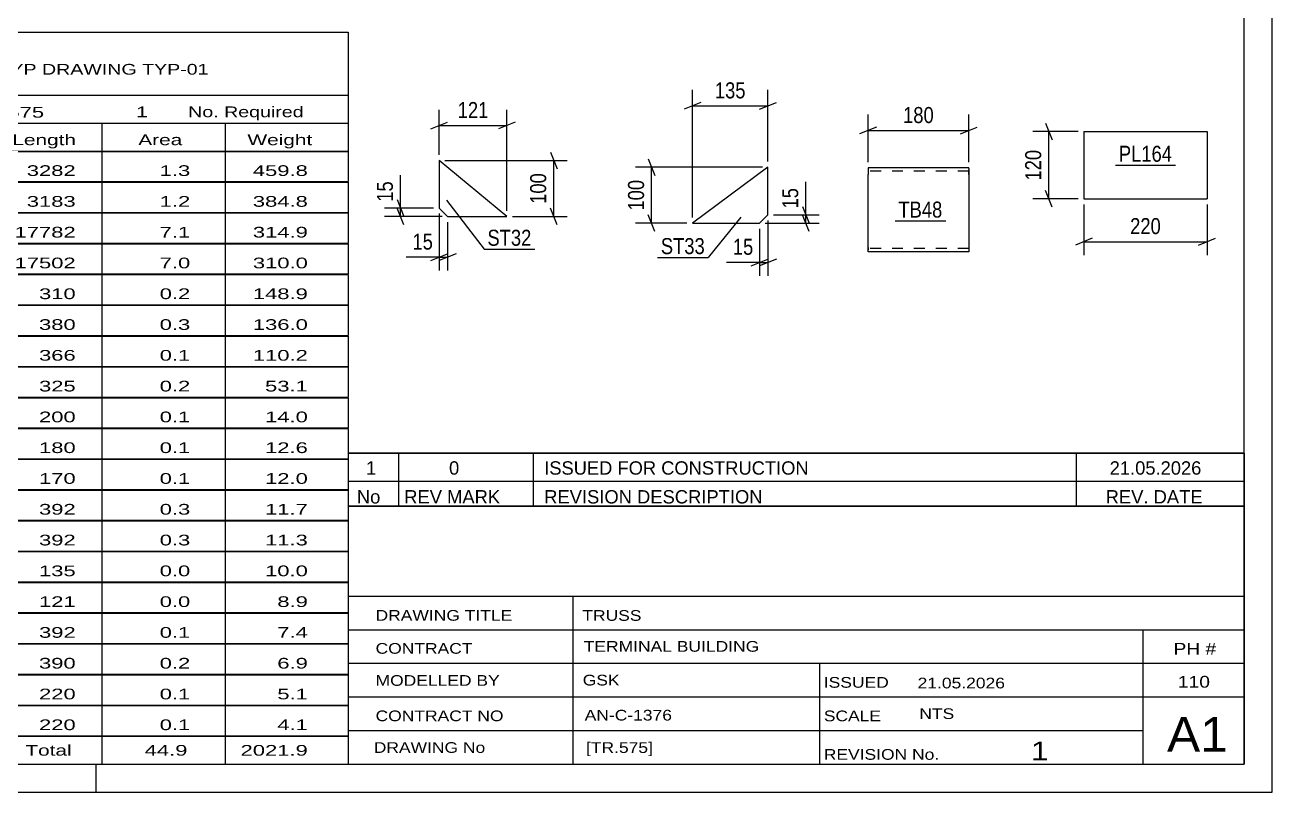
# Model space of a CAD drawing. Header units: millimetres. Extents: x 0 to 841, y 0 to 594.
# Drawn here: x 618.3 to 841, y 0 to 137 of the extents above; entities that cross this region are included whole.
import ezdxf

# ---------------------------------------------------------------- set-up
doc = ezdxf.new("R2010")
doc.units = ezdxf.units.MM
doc.linetypes.add('DXK_LINE_DOT2', pattern=[3.9198, 1.9599, -1.9599])
doc.styles.add('Arial Narrow', font='ARIALN.TTF', dxfattribs={"height": 0.2})

# ---------------------------------------------------------------- blocks, each defined once
blk = doc.blocks.new('Unknown-122570622-1133')
at = {"color": 5, "linetype": 'Continuous'}
for p, q in [((841, 0), (841, 594)), ((836, 5), (836, 589)), ((5, 5), (836, 5)), ((631, 0), (631, 5)), ((0, 0), (841, 0))]:
    blk.add_line(p, q, dxfattribs=at)
blk = doc.blocks.new('Part-122570622-8114 - 8108')
at = {"color": 2, "linetype": 'Continuous'}
for p, q in [((704.34, 102.83), (692.25, 112.83)), ((692.25, 112.83), (692.25, 104.33)), ((692.25, 104.33), (693.75, 102.83)), ((693.75, 102.83), (704.34, 102.83))]:
    blk.add_line(p, q, dxfattribs=at)
blk = doc.blocks.new('Part-122570622-8170 - 8164')
at = {"color": 2, "linetype": 'Continuous'}
for p, q in [((750.97, 111.62), (737.47, 101.62)), ((750.97, 103.12), (750.97, 111.62)), ((749.47, 101.62), (750.97, 103.12)), ((737.47, 101.62), (749.47, 101.62))]:
    blk.add_line(p, q, dxfattribs=at)
blk = doc.blocks.new('Part-122570622-8253 - 8249')
at = {"color": 2, "linetype": 'Continuous'}
for p, q in [((768.84, 111.51), (768.84, 110.31)), ((786.84, 111.51), (768.84, 111.51)), ((786.84, 111.42), (786.84, 111.51)), ((786.84, 111.42), (786.84, 110.31)), ((768.84, 97.25), (768.84, 110.31)), ((786.84, 110.31), (786.84, 96.51)), ((768.84, 96.6), (768.84, 97.25)), ((768.84, 96.51), (768.84, 96.6)), ((786.84, 96.51), (768.84, 96.51))]:
    blk.add_line(p, q, dxfattribs=at)
at = {"color": 7, "linetype": 'DXK_LINE_DOT2'}
for p, q in [((786.84, 110.91), (768.84, 110.91)), ((786.84, 110.31), (786.84, 111.16)), ((768.84, 97.25), (768.84, 96.86)), ((768.84, 97.11), (768.84, 97.15)), ((786.84, 97.11), (768.84, 97.11)), ((786.84, 97.11), (786.84, 97.15))]:
    blk.add_line(p, q, dxfattribs=at)
blk = doc.blocks.new('Part-122570622-19716 - 19715')
at = {"color": 2, "linetype": 'Continuous'}
for p, q in [((807.39, 117.99), (807.39, 105.99)), ((807.39, 117.99), (829.39, 117.99)), ((829.39, 117.99), (829.39, 105.99)), ((807.39, 105.99), (829.39, 105.99))]:
    blk.add_line(p, q, dxfattribs=at)
blk = doc.blocks.new('StraightDimension-122570622-8116 - 8108')
at = {"color": 7, "linetype": 'Continuous'}
for p, q in [((712.1, 114.33), (713.3, 111.33)), ((693.25, 112.83), (715.1, 112.83)), ((712.7, 102.83), (712.7, 112.83)), ((705.34, 102.83), (715.1, 102.83)), ((713.3, 101.33), (712.1, 104.33))]:
    blk.add_line(p, q, dxfattribs=at)
at = {"color": 0}
blk.add_wipeout([(711.95, 111.17), (707.75, 111.17), (707.75, 104.48), (711.95, 104.48)], dxfattribs=at)
at = {"color": 3, "style": 'Arial Narrow'}
blk.add_text('100', height=2.863, rotation=90.0002, dxfattribs=at).set_placement((711.35, 105.08))
blk = doc.blocks.new('StraightDimension-122570622-8128 - 8108')
at = {"color": 7, "linetype": 'Continuous'}
for p, q in [((684.73, 105.83), (685.93, 102.83)), ((691.25, 104.33), (682.48, 104.33)), ((692.75, 102.83), (682.48, 102.83)), ((685.93, 101.33), (684.73, 104.33)), ((685.33, 102.83), (685.33, 104.33))]:
    blk.add_line(p, q, dxfattribs=at)
at = {"color": 0}
blk.add_wipeout([(684.58, 109.71), (680.38, 109.71), (680.38, 104.85), (684.58, 104.85)], dxfattribs=at)
at = {"color": 7, "linetype": 'Continuous'}
blk.add_line((685.33, 104.33), (685.33, 110.23), dxfattribs=at)
blk.add_line((685.33, 104.33), (685.33, 110.23), dxfattribs=at)
at = {"color": 3, "style": 'Arial Narrow'}
blk.add_text('15', height=2.863, rotation=90.0002, dxfattribs=at).set_placement((683.98, 105.45))
blk = doc.blocks.new('StraightDimension-122570622-8139 - 8108')
at = {"color": 7, "linetype": 'Continuous'}
for p, q in [((692.25, 113.83), (692.25, 121.9)), ((704.34, 103.83), (704.34, 121.9)), ((690.75, 118.45), (693.75, 119.65)), ((692.25, 119.05), (704.34, 119.05)), ((705.84, 119.65), (702.84, 118.45))]:
    blk.add_line(p, q, dxfattribs=at)
at = {"color": 0}
blk.add_wipeout([(701.63, 119.8), (701.63, 124), (694.95, 124), (694.95, 119.8)], dxfattribs=at)
at = {"color": 3, "style": 'Arial Narrow'}
blk.add_text('121', height=2.863, dxfattribs=at).set_placement((695.55, 120.4))
blk = doc.blocks.new('StraightDimension-122570622-8149 - 8108')
at = {"color": 7, "linetype": 'Continuous'}
for p, q in [((692.25, 103.33), (692.25, 93.15)), ((693.75, 101.83), (693.75, 93.15)), ((690.75, 94.95), (693.75, 96.15)), ((695.25, 96.15), (692.25, 94.95)), ((692.25, 95.55), (693.75, 95.55))]:
    blk.add_line(p, q, dxfattribs=at)
at = {"color": 0}
blk.add_wipeout([(691.72, 96.3), (691.72, 100.5), (686.87, 100.5), (686.87, 96.3)], dxfattribs=at)
at = {"color": 7, "linetype": 'Continuous'}
blk.add_line((692.25, 95.55), (686.34, 95.55), dxfattribs=at)
blk.add_line((692.25, 95.55), (686.34, 95.55), dxfattribs=at)
at = {"color": 3, "style": 'Arial Narrow'}
blk.add_text('15', height=2.863, dxfattribs=at).set_placement((687.47, 96.9))
blk = doc.blocks.new('StraightDimension-122570622-8198 - 8164')
at = {"color": 7, "linetype": 'Continuous'}
for p, q in [((749.97, 111.62), (727.33, 111.62)), ((729.58, 113.12), (730.78, 110.12)), ((730.18, 101.62), (730.18, 111.62)), ((730.78, 100.12), (729.58, 103.12)), ((736.47, 101.62), (727.33, 101.62))]:
    blk.add_line(p, q, dxfattribs=at)
at = {"color": 0}
blk.add_wipeout([(729.43, 109.97), (725.23, 109.97), (725.23, 103.28), (729.43, 103.28)], dxfattribs=at)
at = {"color": 3, "style": 'Arial Narrow'}
blk.add_text('100', height=2.863, rotation=90.0002, dxfattribs=at).set_placement((728.83, 103.88))
blk = doc.blocks.new('StraightDimension-122570622-8186 - 8164')
at = {"color": 7, "linetype": 'Continuous'}
for p, q in [((737.47, 102.62), (737.47, 125.42)), ((750.97, 112.62), (750.97, 125.42)), ((738.97, 123.17), (735.97, 121.97)), ((737.47, 122.57), (750.97, 122.57)), ((749.47, 121.97), (752.47, 123.17))]:
    blk.add_line(p, q, dxfattribs=at)
at = {"color": 0}
blk.add_wipeout([(747.56, 123.32), (747.56, 127.52), (740.88, 127.52), (740.88, 123.32)], dxfattribs=at)
at = {"color": 3, "style": 'Arial Narrow'}
blk.add_text('135', height=2.863, dxfattribs=at).set_placement((741.48, 123.92))
blk = doc.blocks.new('StraightDimension-122570622-8172 - 8164')
at = {"color": 7, "linetype": 'Continuous'}
for p, q in [((749.47, 100.62), (749.47, 92.22)), ((750.97, 102.12), (750.97, 92.22)), ((747.97, 94.02), (750.97, 95.22)), ((752.47, 95.22), (749.47, 94.02)), ((749.47, 94.62), (750.97, 94.62))]:
    blk.add_line(p, q, dxfattribs=at)
at = {"color": 0}
blk.add_wipeout([(748.94, 95.37), (748.94, 99.57), (744.09, 99.57), (744.09, 95.37)], dxfattribs=at)
at = {"color": 7, "linetype": 'Continuous'}
blk.add_line((749.47, 94.62), (743.56, 94.62), dxfattribs=at)
blk.add_line((749.47, 94.62), (743.56, 94.62), dxfattribs=at)
at = {"color": 3, "style": 'Arial Narrow'}
blk.add_text('15', height=2.863, dxfattribs=at).set_placement((744.69, 95.97))
blk = doc.blocks.new('StraightDimension-122570622-8210 - 8164')
at = {"color": 7, "linetype": 'Continuous'}
for p, q in [((751.97, 103.12), (760.12, 103.12)), ((757.12, 104.62), (758.32, 101.62)), ((758.32, 100.12), (757.12, 103.12)), ((757.72, 101.62), (757.72, 103.12)), ((750.47, 101.62), (760.12, 101.62))]:
    blk.add_line(p, q, dxfattribs=at)
at = {"color": 0}
blk.add_wipeout([(756.97, 108.51), (752.77, 108.51), (752.77, 103.65), (756.97, 103.65)], dxfattribs=at)
at = {"color": 7, "linetype": 'Continuous'}
blk.add_line((757.72, 103.12), (757.72, 109.03), dxfattribs=at)
blk.add_line((757.72, 103.12), (757.72, 109.03), dxfattribs=at)
at = {"color": 3, "style": 'Arial Narrow'}
blk.add_text('15', height=2.863, rotation=90.0002, dxfattribs=at).set_placement((756.37, 104.25))
blk = doc.blocks.new('StraightDimension-122570622-8256 - 8249')
at = {"color": 7, "linetype": 'Continuous'}
for p, q in [((768.84, 112.51), (768.84, 121.01)), ((786.84, 112.51), (786.84, 121.01)), ((770.34, 118.76), (767.34, 117.56)), ((768.84, 118.16), (786.84, 118.16)), ((785.34, 117.56), (788.34, 118.76))]:
    blk.add_line(p, q, dxfattribs=at)
at = {"color": 0}
blk.add_wipeout([(781.19, 118.91), (781.19, 123.11), (774.5, 123.11), (774.5, 118.91)], dxfattribs=at)
at = {"color": 3, "style": 'Arial Narrow'}
blk.add_text('180', height=2.863, dxfattribs=at).set_placement((775.1, 119.51))
blk = doc.blocks.new('StraightDimension-122570622-19852 - 19715')
at = {"color": 7, "linetype": 'Continuous'}
for p, q in [((807.39, 104.99), (807.39, 95.92)), ((829.39, 104.99), (829.39, 95.92)), ((808.89, 98.92), (805.89, 97.72)), ((807.39, 98.32), (829.39, 98.32)), ((827.89, 97.72), (830.89, 98.92))]:
    blk.add_line(p, q, dxfattribs=at)
at = {"color": 0}
blk.add_wipeout([(821.73, 99.07), (821.73, 103.27), (815.05, 103.27), (815.05, 99.07)], dxfattribs=at)
at = {"color": 3, "style": 'Arial Narrow'}
blk.add_text('220', height=2.863, dxfattribs=at).set_placement((815.65, 99.67))
blk = doc.blocks.new('StraightDimension-122570622-19848 - 19715')
at = {"color": 7, "linetype": 'Continuous'}
for p, q in [((800.52, 119.49), (801.72, 116.49)), ((806.39, 117.99), (798.27, 117.99)), ((801.12, 105.99), (801.12, 117.99)), ((801.72, 104.49), (800.52, 107.49)), ((806.39, 105.99), (798.27, 105.99))]:
    blk.add_line(p, q, dxfattribs=at)
at = {"color": 0}
blk.add_wipeout([(800.37, 115.33), (796.17, 115.33), (796.17, 108.64), (800.37, 108.64)], dxfattribs=at)
at = {"color": 3, "style": 'Arial Narrow'}
blk.add_text('120', height=2.863, rotation=90.0002, dxfattribs=at).set_placement((799.77, 109.24))
blk = doc.blocks.new('Unknown-122570622-20143')
at = {"color": 7, "linetype": 'Continuous'}
for p, q in [((676, 51.05), (676, 5)), ((676, 51.05), (836, 51.05)), ((836, 51), (836, 5)), ((676, 35), (836, 35)), ((716.14, 35), (716.14, 5)), ((676, 29), (836, 29)), ((818, 5.05), (818, 29.05)), ((676, 23), (836, 23)), ((760.14, 23), (760.14, 5)), ((676, 17), (836, 17)), ((676, 11), (818, 11)), ((676, 5), (836, 5))]:
    blk.add_line(p, q, dxfattribs=at)
at = {"color": 7, "style": 'Arial Narrow'}
for s, height, width, p in [('DRAWING TITLE', 1.9089, 1.425378, (680.88, 30.61)), ('TRUSS', 1.909, 1.425378, (717.81, 30.59)), ('TERMINAL BUILDING', 1.9089, 1.425378, (718.06, 25.07)), ('CONTRACT', 1.909, 1.425378, (680.88, 24.71)), ('MODELLED BY', 1.9089, 1.425378, (680.88, 18.98)), ('GSK', 1.909, 1.425378, (717.88, 19.04)), ('ISSUED', 1.909, 1.425378, (760.94, 18.64)), ('21.05.2026', 1.909, 1.425378, (777.69, 18.52)), ('CONTRACT NO', 1.9089, 1.425378, (680.88, 12.66)), ('AN-C-1376', 1.909, 1.425378, (718.23, 12.78)), ('SCALE', 1.909, 1.425378, (760.94, 12.65)), ('A1', 6.204, 1.25, (822.24, 7.2)), ('DRAWING No', 1.909, 1.425378, (680.56, 7)), ('[TR.575]', 1.909, 1.425378, (718.46, 6.99)), ('1', 3.34, 1.5, (797.91, 5.68)), ('REVISION No.', 1.9089, 1.425378, (760.94, 5.77))]:
    blk.add_text(s, height=height, dxfattribs=dict(at, width=width)).set_placement(p)
at = {"color": 7, "linetype": 'Continuous', "style": 'Arial Narrow'}
for s, height, width, p in [('PH #', 2.1, 1.42538, (823.4, 24.55)), ('110', 2.1, 1.42538, (824.19, 18.65)), ('NTS', 1.909, 1.425378, (778, 13.05))]:
    blk.add_text(s, height=height, dxfattribs=dict(at, width=width)).set_placement(p)
blk = doc.blocks.new('Unknown-122570622-20144')
at = {"color": 7, "linetype": 'Continuous'}
for p, q in [((516, 135.75), (676, 135.75)), ((516, 124.5), (516, 135.75)), ((676, 135.75), (676, 124.5)), ((516, 124.5), (676, 124.5)), ((516, 124.5), (516, 119.5)), ((676, 124.5), (676, 119.5)), ((516, 119.5), (676, 119.5)), ((516, 119.5), (516, 114.5)), ((540, 119.5), (540, 114.5)), ((575.5, 119.5), (575.5, 114.5)), ((601.5, 119.5), (601.5, 114.5)), ((614.5, 119.5), (614.5, 114.5)), ((632, 119.5), (632, 114.5)), ((654, 119.5), (654, 114.5)), ((676, 119.5), (676, 114.5)), ((516, 114.5), (676, 114.5)), ((516, 114.45), (516, 109.05)), ((516, 114.45), (676, 114.45)), ((540, 114.5), (540, 109)), ((575.5, 114.5), (575.5, 109)), ((601.5, 114.5), (601.5, 109)), ((614.5, 114.5), (614.5, 109)), ((632, 114.5), (632, 109)), ((654, 114.5), (654, 109)), ((676, 114.45), (676, 109.05)), ((516, 109.05), (676, 109.05)), ((516, 108.95), (516, 103.55)), ((516, 108.95), (676, 108.95)), ((540, 109), (540, 103.5)), ((575.5, 109), (575.5, 103.5)), ((601.5, 109), (601.5, 103.5)), ((614.5, 109), (614.5, 103.5)), ((632, 109), (632, 103.5)), ((654, 109), (654, 103.5)), ((676, 108.95), (676, 103.55)), ((516, 103.55), (676, 103.55)), ((516, 103.45), (516, 98.05)), ((516, 103.45), (676, 103.45)), ((540, 103.5), (540, 98)), ((575.5, 103.5), (575.5, 98)), ((601.5, 103.5), (601.5, 98)), ((614.5, 103.5), (614.5, 98)), ((632, 103.5), (632, 98)), ((654, 103.5), (654, 98)), ((676, 103.45), (676, 98.05)), ((516, 98.05), (676, 98.05)), ((516, 97.95), (516, 92.55)), ((516, 97.95), (676, 97.95)), ((540, 98), (540, 92.5)), ((575.5, 98), (575.5, 92.5)), ((601.5, 98), (601.5, 92.5)), ((614.5, 98), (614.5, 92.5)), ((632, 98), (632, 92.5)), ((654, 98), (654, 92.5)), ((676, 97.95), (676, 92.55)), ((516, 92.55), (676, 92.55)), ((516, 92.45), (516, 87.05)), ((516, 92.45), (676, 92.45)), ((540, 92.5), (540, 87)), ((575.5, 92.5), (575.5, 87)), ((601.5, 92.5), (601.5, 87)), ((614.5, 92.5), (614.5, 87)), ((632, 92.5), (632, 87)), ((654, 92.5), (654, 87)), ((676, 92.45), (676, 87.05)), ((516, 87.05), (676, 87.05)), ((516, 86.95), (516, 81.55)), ((516, 86.95), (676, 86.95)), ((540, 87), (540, 81.5)), ((575.5, 87), (575.5, 81.5)), ((601.5, 87), (601.5, 81.5)), ((614.5, 87), (614.5, 81.5)), ((632, 87), (632, 81.5)), ((654, 87), (654, 81.5)), ((676, 86.95), (676, 81.55)), ((516, 81.55), (676, 81.55)), ((516, 81.45), (516, 76.05)), ((516, 81.45), (676, 81.45)), ((540, 81.5), (540, 76)), ((575.5, 81.5), (575.5, 76)), ((601.5, 81.5), (601.5, 76)), ((614.5, 81.5), (614.5, 76)), ((632, 81.5), (632, 76)), ((654, 81.5), (654, 76)), ((676, 81.45), (676, 76.05)), ((516, 76.05), (676, 76.05)), ((516, 75.95), (516, 70.55)), ((516, 75.95), (676, 75.95)), ((540, 76), (540, 70.5)), ((575.5, 76), (575.5, 70.5)), ((601.5, 76), (601.5, 70.5)), ((614.5, 76), (614.5, 70.5)), ((632, 76), (632, 70.5)), ((654, 76), (654, 70.5)), ((676, 75.95), (676, 70.55)), ((516, 70.55), (676, 70.55)), ((516, 70.45), (516, 65.05)), ((516, 70.45), (676, 70.45)), ((540, 70.5), (540, 65)), ((575.5, 70.5), (575.5, 65)), ((601.5, 70.5), (601.5, 65)), ((614.5, 70.5), (614.5, 65)), ((632, 70.5), (632, 65)), ((654, 70.5), (654, 65)), ((676, 70.45), (676, 65.05)), ((516, 65.05), (676, 65.05)), ((516, 64.95), (516, 59.55)), ((516, 64.95), (676, 64.95)), ((540, 65), (540, 59.5)), ((575.5, 65), (575.5, 59.5)), ((601.5, 65), (601.5, 59.5)), ((614.5, 65), (614.5, 59.5)), ((632, 65), (632, 59.5)), ((654, 65), (654, 59.5)), ((676, 64.95), (676, 59.55)), ((516, 59.55), (676, 59.55)), ((516, 59.45), (516, 54.05)), ((516, 59.45), (676, 59.45)), ((540, 59.5), (540, 54)), ((575.5, 59.5), (575.5, 54)), ((601.5, 59.5), (601.5, 54)), ((614.5, 59.5), (614.5, 54)), ((632, 59.5), (632, 54)), ((654, 59.5), (654, 54)), ((676, 59.45), (676, 54.05)), ((516, 54.05), (676, 54.05)), ((516, 53.95), (516, 48.55)), ((516, 53.95), (676, 53.95)), ((540, 54), (540, 48.5)), ((575.5, 54), (575.5, 48.5)), ((601.5, 54), (601.5, 48.5)), ((614.5, 54), (614.5, 48.5)), ((632, 54), (632, 48.5)), ((654, 54), (654, 48.5)), ((676, 53.95), (676, 48.55)), ((516, 48.55), (676, 48.55)), ((516, 48.45), (516, 43.05)), ((516, 48.45), (676, 48.45)), ((540, 48.5), (540, 43)), ((575.5, 48.5), (575.5, 43)), ((601.5, 48.5), (601.5, 43)), ((614.5, 48.5), (614.5, 43)), ((632, 48.5), (632, 43)), ((654, 48.5), (654, 43)), ((676, 48.45), (676, 43.05)), ((516, 43.05), (676, 43.05)), ((516, 42.95), (516, 37.55)), ((516, 42.95), (676, 42.95)), ((540, 43), (540, 37.5)), ((575.5, 43), (575.5, 37.5)), ((601.5, 43), (601.5, 37.5)), ((614.5, 43), (614.5, 37.5)), ((632, 43), (632, 37.5)), ((654, 43), (654, 37.5)), ((676, 42.95), (676, 37.55)), ((516, 37.55), (676, 37.55)), ((516, 37.45), (516, 32.05)), ((516, 37.45), (676, 37.45)), ((540, 37.5), (540, 32)), ((575.5, 37.5), (575.5, 32)), ((601.5, 37.5), (601.5, 32)), ((614.5, 37.5), (614.5, 32)), ((632, 37.5), (632, 32)), ((654, 37.5), (654, 32)), ((676, 37.45), (676, 32.05)), ((516, 32.05), (676, 32.05)), ((516, 31.95), (516, 26.55)), ((516, 31.95), (676, 31.95)), ((540, 32), (540, 26.5)), ((575.5, 32), (575.5, 26.5)), ((601.5, 32), (601.5, 26.5)), ((614.5, 32), (614.5, 26.5)), ((632, 32), (632, 26.5)), ((654, 32), (654, 26.5)), ((676, 31.95), (676, 26.55)), ((516, 26.55), (676, 26.55)), ((516, 26.45), (516, 21.05)), ((516, 26.45), (676, 26.45)), ((540, 26.5), (540, 21)), ((575.5, 26.5), (575.5, 21)), ((601.5, 26.5), (601.5, 21)), ((614.5, 26.5), (614.5, 21)), ((632, 26.5), (632, 21)), ((654, 26.5), (654, 21)), ((676, 26.45), (676, 21.05)), ((516, 21.05), (676, 21.05)), ((516, 20.95), (516, 15.55)), ((516, 20.95), (676, 20.95)), ((540, 21), (540, 15.5)), ((575.5, 21), (575.5, 15.5)), ((601.5, 21), (601.5, 15.5)), ((614.5, 21), (614.5, 15.5)), ((632, 21), (632, 15.5)), ((654, 21), (654, 15.5)), ((676, 20.95), (676, 15.55)), ((516, 15.55), (676, 15.55)), ((516, 15.45), (516, 10.05)), ((516, 15.45), (676, 15.45)), ((540, 15.5), (540, 10)), ((575.5, 15.5), (575.5, 10)), ((601.5, 15.5), (601.5, 10)), ((614.5, 15.5), (614.5, 10)), ((632, 15.5), (632, 10)), ((654, 15.5), (654, 10)), ((676, 15.45), (676, 10.05)), ((516, 10.05), (676, 10.05)), ((516, 10), (676, 10)), ((516, 10), (516, 5)), ((632, 10), (632, 5)), ((654, 10), (654, 5)), ((676, 10), (676, 5)), ((516, 5), (676, 5))]:
    blk.add_line(p, q, dxfattribs=at)
at = {"color": 7, "style": 'Arial Narrow'}
for s, height, width, p in [('GENERAL NOTES & WELD DETAILS :', 2.8633, 1.4, (517.15, 128.06)), ('REFER TYP DRAWING TYP-01', 1.9089, 1.6, (600.7, 128.16)), ('No. Required', 1.9089, 1.6, (647.41, 120.56)), ("MATERIAL LIST FOR ASSEMBLY MK'D", 1.9089, 1.6, (517.15, 120.56)), ('TR575', 1.909, 1.794707, (609.9, 120.47)), ('1', 1.91, 1.794707, (638.08, 120.56)), ('Mark', 1.909, 1.7, (517.34, 115.5)), ('Profile', 1.909, 1.7, (550.41, 115.5)), ('Material', 1.909, 1.7, (580.54, 115.56)), ('No.', 1.909, 1.7, (605.5, 115.56)), ('Length', 1.909, 1.7, (616, 115.56)), ('Area', 1.909, 1.7, (638.5, 115.56)), ('Weight', 1.909, 1.7, (658, 115.56))]:
    blk.add_text(s, height=height, dxfattribs=dict(at, width=width)).set_placement(p)
at = {"color": 7, "linetype": 'Continuous', "style": 'Arial Narrow'}
for s, height, width, p in [('M224', 1.909, 1.794707, (517.5, 110.06)), ('SHS100*6', 1.909, 1.794707, (542, 110.06)), ('E350', 1.909, 1.794707, (581.74, 110.06)), ('8', 1.91, 1.794707, (605.86, 110.06)), ('3282', 1.909, 1.794707, (618.58, 110.06)), ('1.3', 1.909, 1.794707, (642.32, 110.06)), ('459.8', 1.909, 1.794707, (658.96, 110.06)), ('M221', 1.909, 1.794707, (517.5, 104.56)), ('SHS100*6', 1.909, 1.794707, (542, 104.56)), ('E350', 1.909, 1.794707, (581.74, 104.56)), ('7', 1.91, 1.794707, (605.86, 104.56)), ('3183', 1.909, 1.794707, (618.58, 104.56)), ('1.2', 1.909, 1.794707, (642.32, 104.56)), ('384.8', 1.909, 1.794707, (658.96, 104.56)), ('BC179', 1.909, 1.794707, (517.5, 99.06)), ('SHS100*6', 1.909, 1.794707, (542, 99.06)), ('E350', 1.909, 1.794707, (581.74, 99.06)), ('1', 1.91, 1.794707, (605.86, 99.06)), ('17782', 1.909, 1.794707, (616.4, 99.06)), ('7.1', 1.909, 1.794707, (642.32, 99.06)), ('314.9', 1.909, 1.794707, (658.96, 99.06)), ('TR575', 1.909, 1.794707, (517.5, 93.56)), ('SHS100*6', 1.909, 1.794707, (542, 93.56)), ('E350', 1.909, 1.794707, (581.74, 93.56)), ('1', 1.91, 1.794707, (605.86, 93.56)), ('17502', 1.909, 1.794707, (616.4, 93.56)), ('7.0', 1.909, 1.794707, (642.32, 93.56)), ('310.0', 1.909, 1.794707, (658.96, 93.56)), ('PL761', 1.909, 1.794707, (517.5, 88.06)), ('PL12*300', 1.909, 1.794707, (542, 88.06)), ('E350', 1.909, 1.794707, (581.74, 88.06)), ('17', 1.909, 1.794707, (604.76, 88.06)), ('310', 1.909, 1.794707, (620.77, 88.06)), ('0.2', 1.909, 1.794707, (642.32, 88.06)), ('148.9', 1.909, 1.794707, (658.96, 88.06)), ('SP20', 1.909, 1.794707, (517.5, 82.56)), ('PL20*380', 1.909, 1.794707, (542, 82.56)), ('E350', 1.909, 1.794707, (581.74, 82.56)), ('6', 1.91, 1.794707, (605.86, 82.56)), ('380', 1.909, 1.794707, (620.77, 82.56)), ('0.3', 1.909, 1.794707, (642.32, 82.56)), ('136.0', 1.909, 1.794707, (658.96, 82.56)), ('M1454', 1.909, 1.794707, (517.5, 77.06)), ('RHS100*100*6', 1.9089, 1.794707, (542, 77.06)), ('E350', 1.909, 1.794707, (581.74, 77.06)), ('17', 1.909, 1.794707, (604.76, 77.06)), ('366', 1.909, 1.794707, (620.77, 77.06)), ('0.1', 1.909, 1.794707, (642.32, 77.06)), ('110.2', 1.909, 1.794707, (658.96, 77.06)), ('SP19', 1.909, 1.794707, (517.5, 71.56)), ('PL16*325', 1.909, 1.794707, (542, 71.56)), ('E350', 1.909, 1.794707, (581.74, 71.56)), ('4', 1.91, 1.794707, (605.86, 71.56)), ('325', 1.909, 1.794707, (620.77, 71.56)), ('0.2', 1.909, 1.794707, (642.32, 71.56)), ('53.1', 1.909, 1.794707, (661.14, 71.56)), ('TB74', 1.909, 1.794707, (517.5, 66.06)), ('RHS150*110*6', 1.9089, 1.794707, (542, 66.06)), ('E350', 1.909, 1.794707, (581.74, 66.06)), ('3', 1.91, 1.794707, (605.86, 66.06)), ('200', 1.909, 1.794707, (620.77, 66.06)), ('0.1', 1.909, 1.794707, (642.32, 66.06)), ('14.0', 1.909, 1.794707, (661.14, 66.06)), ('TB48', 1.909, 1.794707, (517.5, 60.56)), ('RHS150*110*6', 1.9089, 1.794707, (542, 60.56)), ('E350', 1.909, 1.794707, (581.74, 60.56)), ('3', 1.91, 1.794707, (605.86, 60.56)), ('180', 1.909, 1.794707, (620.77, 60.56)), ('0.1', 1.909, 1.794707, (642.32, 60.56)), ('12.6', 1.909, 1.794707, (661.14, 60.56)), ('PL538', 1.909, 1.794707, (517.5, 55.06)), ('PL10*150', 1.909, 1.794707, (542, 55.06)), ('E350', 1.909, 1.794707, (581.74, 55.06)), ('6', 1.91, 1.794707, (605.86, 55.06)), ('170', 1.909, 1.794707, (620.77, 55.06)), ('0.1', 1.909, 1.794707, (642.32, 55.06)), ('12.0', 1.909, 1.794707, (661.14, 55.06)), ('PL346', 1.909, 1.794707, (517.5, 49.56)), ('PL12*338', 1.909, 1.794707, (542, 49.56)), ('E350', 1.909, 1.794707, (581.74, 49.56)), ('1', 1.91, 1.794707, (605.86, 49.56)), ('392', 1.909, 1.794707, (620.77, 49.56)), ('0.3', 1.909, 1.794707, (642.32, 49.56)), ('11.7', 1.909, 1.794707, (661.14, 49.56)), ('PL348', 1.909, 1.794707, (517.5, 44.06)), ('PL12*329', 1.909, 1.794707, (542, 44.06)), ('E350', 1.909, 1.794707, (581.74, 44.06)), ('1', 1.91, 1.794707, (605.86, 44.06)), ('392', 1.909, 1.794707, (620.77, 44.06)), ('0.3', 1.909, 1.794707, (642.32, 44.06)), ('11.3', 1.909, 1.794707, (661.14, 44.06)), ('ST33', 1.909, 1.794707, (517.5, 38.56)), ('PL8*100', 1.909, 1.794707, (542, 38.56)), ('E350', 1.909, 1.794707, (581.74, 38.56)), ('24', 1.909, 1.794707, (604.76, 38.56)), ('135', 1.909, 1.794707, (620.77, 38.56)), ('0.0', 1.909, 1.794707, (642.32, 38.56)), ('10.0', 1.909, 1.794707, (661.14, 38.56)), ('ST32', 1.909, 1.794707, (517.5, 33.06)), ('PL8*100', 1.909, 1.794707, (542, 33.06)), ('E350', 1.909, 1.794707, (581.74, 33.06)), ('24', 1.909, 1.794707, (604.76, 33.06)), ('121', 1.909, 1.794707, (620.77, 33.06)), ('0.0', 1.909, 1.794707, (642.32, 33.06)), ('8.9', 1.909, 1.794707, (663.33, 33.06)), ('PL100', 1.909, 1.794707, (517.5, 27.56)), ('PL10*120', 1.909, 1.794707, (542, 27.56)), ('E350', 1.909, 1.794707, (581.74, 27.56)), ('2', 1.91, 1.794707, (605.86, 27.56)), ('392', 1.909, 1.794707, (620.77, 27.56)), ('0.1', 1.909, 1.794707, (642.32, 27.56)), ('7.4', 1.909, 1.794707, (663.33, 27.56)), ('M1439', 1.909, 1.794707, (517.5, 22.06)), ('RHS100*100*6', 1.9089, 1.794707, (542, 22.06)), ('E350', 1.909, 1.794707, (581.74, 22.06)), ('1', 1.91, 1.794707, (605.86, 22.06)), ('390', 1.909, 1.794707, (620.77, 22.06)), ('0.2', 1.909, 1.794707, (642.32, 22.06)), ('6.9', 1.909, 1.794707, (663.33, 22.06)), ('PL163', 1.909, 1.794707, (517.5, 16.56)), ('PL12*168', 1.909, 1.794707, (542, 16.56)), ('E350', 1.909, 1.794707, (581.74, 16.56)), ('2', 1.91, 1.794707, (605.86, 16.56)), ('220', 1.909, 1.794707, (620.77, 16.56)), ('0.1', 1.909, 1.794707, (642.32, 16.56)), ('5.1', 1.909, 1.794707, (663.33, 16.56)), ('PL164', 1.909, 1.794707, (517.5, 11.06)), ('PL10*120', 1.909, 1.794707, (542, 11.06)), ('E350', 1.909, 1.794707, (581.74, 11.06)), ('2', 1.91, 1.794707, (605.86, 11.06)), ('220', 1.909, 1.794707, (620.77, 11.06)), ('0.1', 1.909, 1.794707, (642.32, 11.06)), ('4.1', 1.909, 1.794707, (663.33, 11.06)), ('Total', 1.909, 1.7, (618.33, 6.5)), ('44.9', 1.909, 1.794707, (639.64, 6.5)), ('2021.9', 1.909, 1.794707, (656.77, 6.5))]:
    blk.add_text(s, height=height, dxfattribs=dict(at, width=width)).set_placement(p)
blk = doc.blocks.new('Unknown-122570622-20146')
at = {"color": 7, "linetype": 'Continuous'}
for p, q in [((676, 60.55), (836, 60.55)), ((836, 60.55), (676, 60.55)), ((676, 60.55), (676, 55.55)), ((685, 60.55), (685, 55.55)), ((709, 60.55), (709, 55.55)), ((806, 60.55), (806, 55.55)), ((836, 60.55), (836, 55.55)), ((676, 55.55), (836, 55.55)), ((676, 55.55), (676, 51.05)), ((676, 55.55), (836, 55.55)), ((685, 55.55), (685, 51.05)), ((709, 55.55), (709, 51.05)), ((806, 55.55), (806, 51.05)), ((836, 55.55), (836, 51.05)), ((836, 51.05), (676, 51.05))]:
    blk.add_line(p, q, dxfattribs=at)
at = {"color": 7, "linetype": 'Continuous', "style": 'Arial Narrow'}
for s, height, width, p in [('1', 2.39, 1.196471, (679.16, 56.7)), ('0', 2.39, 1.196471, (694, 56.7)), ('ISSUED FOR CONSTRUCTION', 2.3861, 1.196471, (711, 56.7)), ('21.05.2026', 2.386, 1.196471, (812, 56.7)), ('No', 2.386, 1.2, (677.54, 51.55)), ('REV MARK', 2.386, 1.2, (686, 51.55)), ('REVISION DESCRIPTION', 2.3861, 1.2, (711, 51.55)), ('REV. DATE', 2.386, 1.2, (811.28, 51.55))]:
    blk.add_text(s, height=height, dxfattribs=dict(at, width=width)).set_placement(p)
blk = doc.blocks.new('Mark-122570622-8110 - 8108')
at = {"color": 0}
blk.add_wipeout([(708.72, 97.59), (708.72, 100.59), (700.86, 100.59), (700.86, 97.59)], dxfattribs=at)
blk.add_wipeout([(708.72, 97.59), (708.72, 100.59), (700.86, 100.59), (700.86, 97.59)], dxfattribs=at)
at = {"color": 30, "linetype": 'Continuous'}
for p, q in [((693.55, 105.76), (700.26, 96.99)), ((700.26, 96.99), (709.32, 96.99))]:
    blk.add_line(p, q, dxfattribs=at)
at = {"color": 3, "style": 'Arial Narrow'}
blk.add_text('ST32', height=2.863, dxfattribs=at).set_placement((700.86, 97.59))
blk = doc.blocks.new('Mark-122570622-8166 - 8164')
at = {"color": 0}
blk.add_wipeout([(739.68, 96.1), (739.68, 99.1), (731.83, 99.1), (731.83, 96.1)], dxfattribs=at)
blk.add_wipeout([(739.68, 96.1), (739.68, 99.1), (731.83, 99.1), (731.83, 96.1)], dxfattribs=at)
at = {"color": 30, "linetype": 'Continuous'}
for p in [(746.1, 102.69), (731.23, 95.5)]:
    blk.add_line(p, (740.28, 95.5), dxfattribs=at)
at = {"color": 3, "style": 'Arial Narrow'}
blk.add_text('ST33', height=2.863, dxfattribs=at).set_placement((731.83, 96.1))
blk = doc.blocks.new('Mark-122570622-8251 - 8249')
at = {"color": 0}
blk.add_wipeout([(782.11, 102.62), (782.11, 105.62), (774.26, 105.62), (774.26, 102.62)], dxfattribs=at)
blk.add_wipeout([(782.11, 102.62), (782.11, 105.62), (774.26, 105.62), (774.26, 102.62)], dxfattribs=at)
at = {"color": 30, "linetype": 'Continuous'}
blk.add_line((773.66, 102.02), (782.71, 102.02), dxfattribs=at)
at = {"color": 3, "style": 'Arial Narrow'}
blk.add_text('TB48', height=2.863, dxfattribs=at).set_placement((774.26, 102.62))
blk = doc.blocks.new('Mark-122570622-19858 - 19715')
at = {"color": 0}
blk.add_wipeout([(823.14, 112.59), (823.14, 115.59), (813.64, 115.59), (813.64, 112.59)], dxfattribs=at)
blk.add_wipeout([(823.14, 112.59), (823.14, 115.59), (813.64, 115.59), (813.64, 112.59)], dxfattribs=at)
at = {"color": 30, "linetype": 'Continuous'}
blk.add_line((813.04, 111.99), (823.74, 111.99), dxfattribs=at)
at = {"color": 3, "style": 'Arial Narrow'}
blk.add_text('PL164', height=2.863, dxfattribs=at).set_placement((813.64, 112.59))

msp = doc.modelspace()

# ---------------------------------------------------------------- block references
for name in ['Unknown-122570622-1133', 'Unknown-122570622-20144', 'Part-122570622-19716 - 19715', 'Part-122570622-8114 - 8108', 'Part-122570622-8170 - 8164', 'Part-122570622-8253 - 8249', 'Unknown-122570622-20146', 'Unknown-122570622-20143']:
    msp.add_blockref(name, (0, 0))

# ---------------------------------------------------------------- next in the draw order: block references
for name in ['StraightDimension-122570622-8256 - 8249', 'StraightDimension-122570622-8116 - 8108', 'Mark-122570622-19858 - 19715', 'StraightDimension-122570622-8198 - 8164', 'Mark-122570622-8251 - 8249', 'StraightDimension-122570622-19852 - 19715']:
    msp.add_blockref(name, (0, 0))

# ---------------------------------------------------------------- next in the draw order: block references
for name in ['StraightDimension-122570622-8186 - 8164', 'StraightDimension-122570622-19848 - 19715', 'StraightDimension-122570622-8128 - 8108']:
    msp.add_blockref(name, (0, 0))

# ---------------------------------------------------------------- next in the draw order: block references
for name in ['StraightDimension-122570622-8139 - 8108', 'StraightDimension-122570622-8172 - 8164']:
    msp.add_blockref(name, (0, 0))

# ---------------------------------------------------------------- next in the draw order: block references
for name in ['StraightDimension-122570622-8210 - 8164', 'StraightDimension-122570622-8149 - 8108', 'Mark-122570622-8166 - 8164']:
    msp.add_blockref(name, (0, 0))

# ---------------------------------------------------------------- next in the draw order: block references
msp.add_blockref('Mark-122570622-8110 - 8108', (0, 0))

doc.saveas('drawing.dxf')
